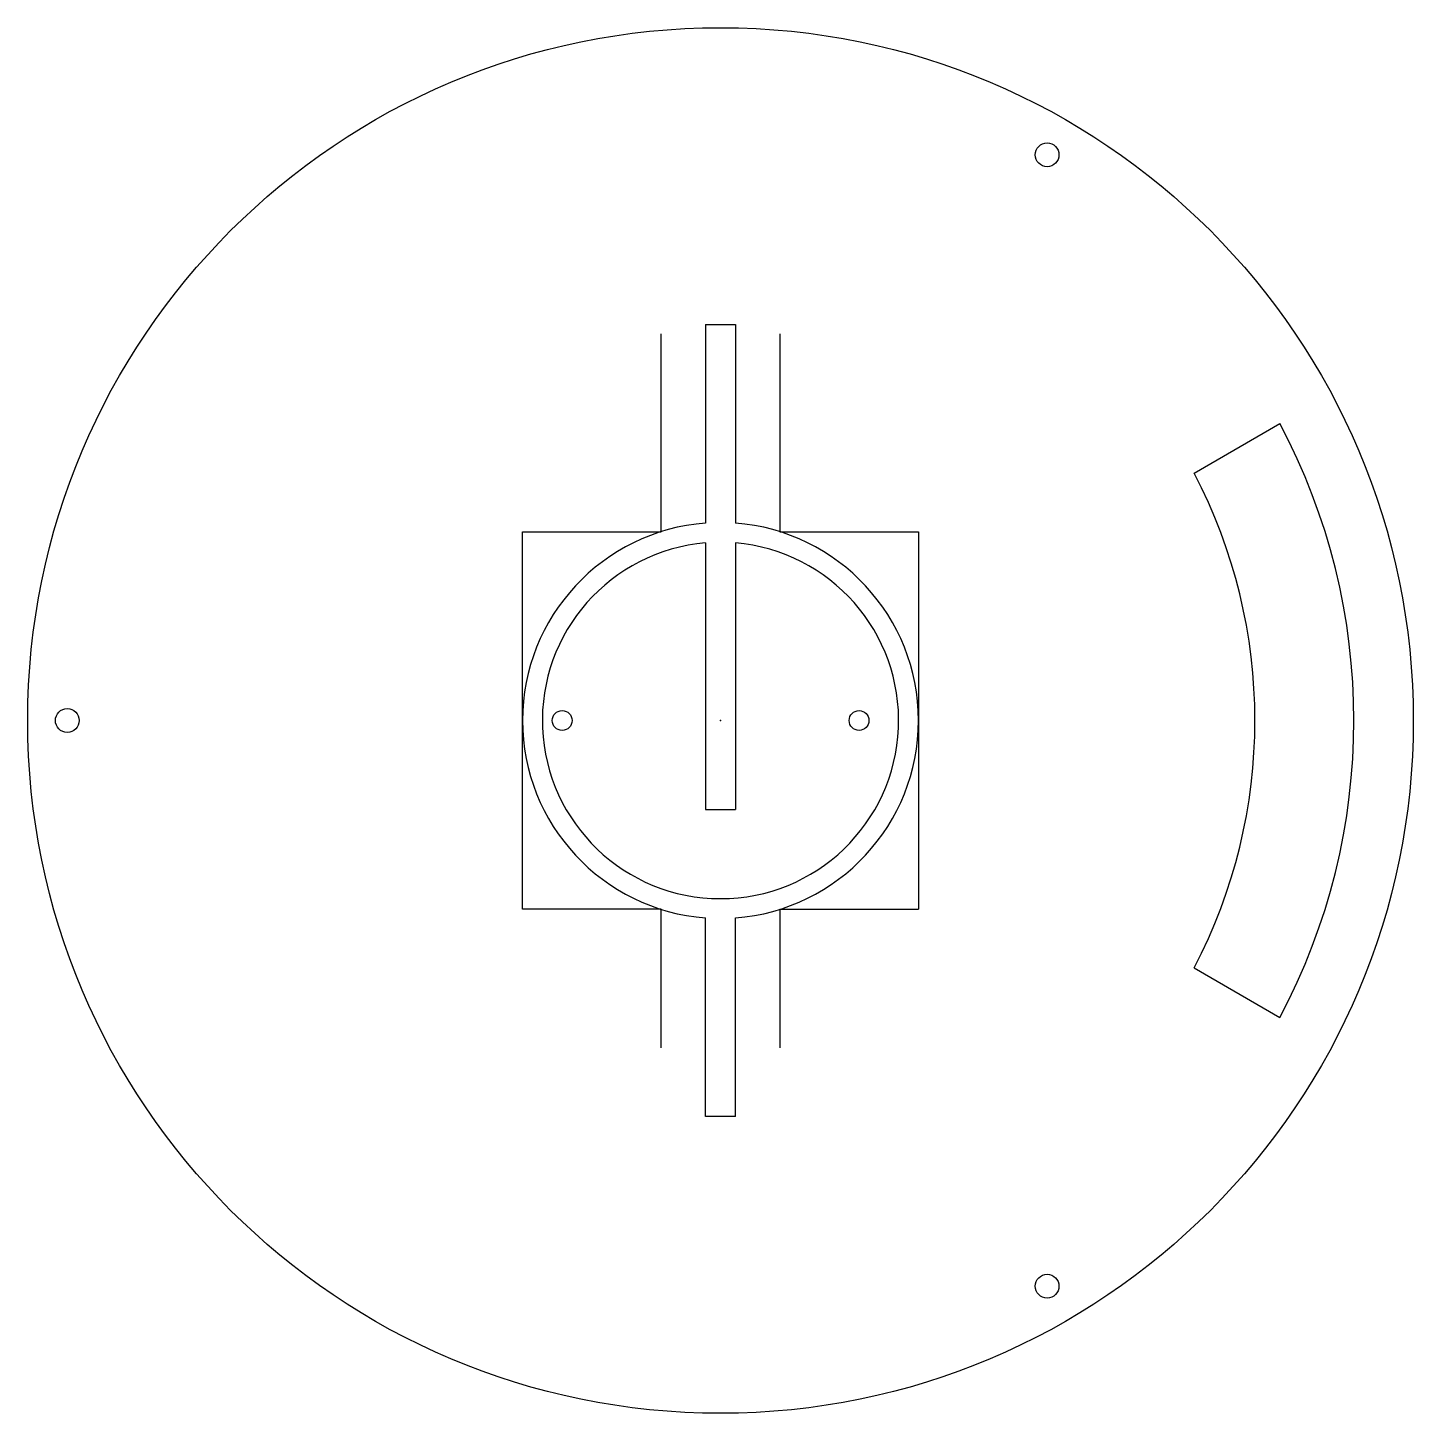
# Model space of a CAD drawing. Header units: millimetres. Extents: x -350 to 350, y -350 to 350.
import ezdxf

# ---------------------------------------------------------------- set-up
doc = ezdxf.new("R2010")
doc.units = ezdxf.units.MM
doc.header["$PDSIZE"] = -1

msp = doc.modelspace()

# ---------------------------------------------------------------- linework, layer by layer
at = {"color": 7, "linetype": 'Continuous'}
for p, q in [((-7.5, 200), (-7.5, 99.72)), ((-7.5, 200), (7.5, 200)), ((7.5, 200), (7.5, 99.72)), ((-30, 95.39), (-30, 195.39)), ((30, 195.39), (30, 95.39)), ((239.32, 125), (282.66, 150.02)), ((-100, -95.39), (-100, 95.39)), ((-100, 95.39), (-30, 95.39)), ((30, 95.39), (100, 95.39)), ((100, 95.39), (100, -95.39)), ((-7.5, 89.69), (-7.5, -45)), ((7.5, 89.69), (7.5, -45)), ((-7.5, -45), (7.5, -45)), ((-30, -95.39), (-100, -95.39)), ((-30, -165.39), (-30, -95.39)), ((30, -95.39), (30, -165.39)), ((30, -95.39), (100, -95.39)), ((-7.5, -200), (-7.5, -99.72)), ((7.5, -200), (7.5, -99.72)), ((239.32, -125), (282.66, -150.02)), ((7.5, -200), (-7.5, -200))]:
    msp.add_line(p, q, dxfattribs=at)
for centre, radius in [((0, 0), 350), ((165, 285.79), 6), ((-330, 0), 6), ((-80, 0), 5), ((70, 0), 5), ((165, -285.79), 6)]:
    msp.add_circle(centre, radius, dxfattribs=at)
for radius, start, end in [(320, 332.04299, 27.95701), (270, 332.42153, 27.57847), (100, 94.30122, 265.69878), (100, 274.30122, 85.69878), (90, 94.78019, 85.21981)]:
    msp.add_arc((0, 0), radius, start, end, dxfattribs=at)
msp.add_point((0, 0), dxfattribs=at)
msp.add_point((0, 0), dxfattribs=at)

doc.saveas('drawing.dxf')
